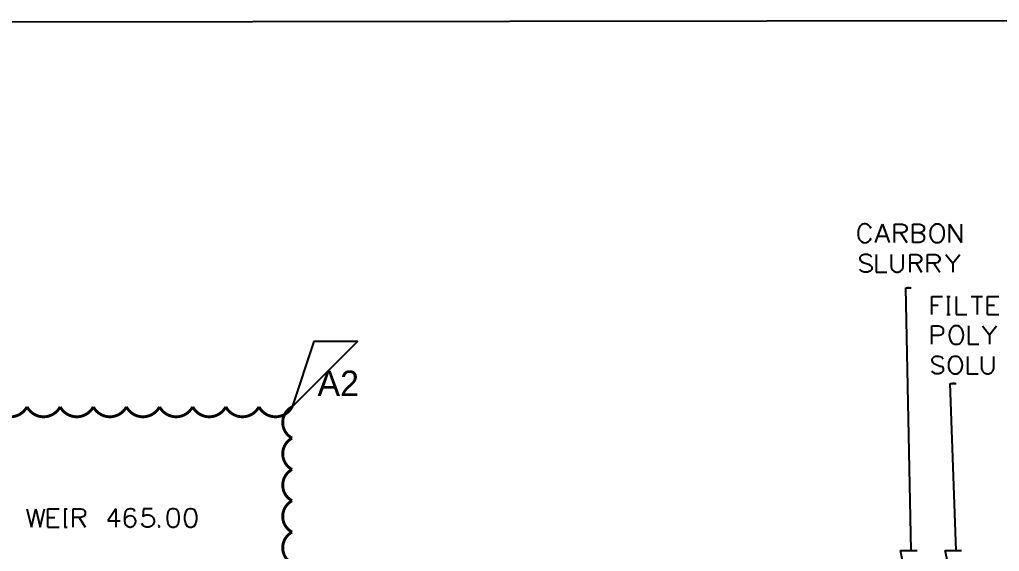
# Model space of a CAD drawing. Header units: metres. Extents: x 45 to 1207, y 17 to 774.
# Drawn here: x 636.8 to 907.1, y 627.8 to 774.5 of the extents above; entities that cross this region are included whole.
import ezdxf

# ---------------------------------------------------------------- set-up
doc = ezdxf.new("R2010")
doc.units = ezdxf.units.M
doc.layers.add('REV-AGENT', color=1, linetype='Continuous')

msp = doc.modelspace()

# ---------------------------------------------------------------- linework, layer by layer
for p, q in [((1206.72, 774.48), (54.72, 773.04)), ((1206.72, 774.48), (54.72, 773.04)), ((868.32, 716.88), (868.08, 716.16)), ((868.08, 716.16), (868.08, 714.96)), ((871.44, 717.36), (870.96, 717.84)), ((871.68, 716.88), (871.44, 717.36)), ((872.88, 713.04), (874.8, 718.08)), ((874.8, 718.08), (876.72, 713.04)), ((878.16, 713.04), (878.16, 718.08)), ((878.16, 718.08), (880.32, 718.08)), ((880.32, 718.08), (881.04, 717.84)), ((881.04, 717.84), (881.28, 717.6)), ((881.28, 716.16), (881.04, 715.92)), ((881.28, 717.6), (881.52, 717.12)), ((881.52, 716.64), (881.28, 716.16)), ((881.52, 717.12), (881.52, 716.64)), ((883.2, 713.04), (883.2, 718.08)), ((883.2, 718.08), (885.12, 718.08)), ((885.12, 718.08), (885.84, 717.84)), ((885.84, 717.84), (886.08, 717.6)), ((886.08, 716.16), (885.84, 715.92)), ((886.08, 717.6), (886.32, 717.12)), ((886.32, 716.64), (886.08, 716.16)), ((886.32, 717.12), (886.32, 716.64)), ((888.96, 717.84), (888.48, 717.36)), ((889.44, 718.08), (888.96, 717.84)), ((890.4, 718.08), (889.44, 718.08)), ((890.88, 717.84), (890.4, 718.08)), ((893.28, 713.04), (893.28, 718.08)), ((893.28, 718.08), (896.64, 713.04)), ((896.64, 713.04), (896.64, 718.08)), ((870.96, 713.28), (871.44, 713.76)), ((871.44, 713.76), (871.68, 714.24)), ((873.6, 714.72), (876, 714.72)), ((880.32, 715.68), (878.16, 715.68)), ((879.84, 715.68), (881.52, 713.04)), ((881.04, 715.92), (880.32, 715.68)), ((885.12, 715.68), (883.2, 715.68)), ((885.84, 715.92), (885.12, 715.68)), ((885.12, 715.68), (885.84, 715.44)), ((885.84, 715.44), (886.08, 715.2)), ((886.08, 713.52), (885.84, 713.28)), ((886.08, 715.2), (886.32, 714.72)), ((886.32, 714), (886.08, 713.52)), ((886.32, 714.72), (886.32, 714)), ((885.12, 713.04), (883.2, 713.04)), ((885.84, 713.28), (885.12, 713.04)), ((889.44, 713.04), (890.4, 713.04)), ((890.4, 713.04), (890.88, 713.28)), ((869.04, 709.44), (868.56, 708.96)), ((868.56, 708.96), (868.56, 708.48)), ((868.56, 708.48), (868.8, 708)), ((869.76, 709.68), (869.04, 709.44)), ((870.72, 709.68), (869.76, 709.68)), ((871.44, 709.44), (870.72, 709.68)), ((871.92, 708.96), (871.44, 709.44)), ((873.12, 709.68), (873.12, 704.88)), ((877.2, 709.68), (877.2, 706.32)), ((880.56, 706.32), (880.56, 709.68)), ((882.48, 704.88), (882.48, 709.68)), ((882.48, 709.68), (884.4, 709.68)), ((884.4, 709.68), (885.12, 709.44)), ((885.12, 709.44), (885.36, 709.2)), ((885.36, 709.2), (885.6, 708.72)), ((885.6, 708.24), (885.36, 707.76)), ((885.6, 708.72), (885.6, 708.24)), ((887.28, 704.88), (887.28, 709.68)), ((887.28, 709.68), (889.44, 709.68)), ((889.44, 709.68), (890.16, 709.44)), ((890.16, 709.44), (890.4, 709.2)), ((890.4, 709.2), (890.64, 708.72)), ((890.64, 708.24), (890.4, 707.76)), ((890.64, 708.72), (890.64, 708.24)), ((892.32, 709.68), (894.24, 707.28)), ((894.24, 707.28), (896.16, 709.68)), ((869.04, 705.12), (868.56, 705.6)), ((868.8, 708), (869.04, 707.76)), ((869.04, 707.76), (869.52, 707.52)), ((869.52, 707.52), (870.96, 707.04)), ((870.96, 707.04), (871.44, 706.8)), ((871.44, 706.8), (871.92, 706.32)), ((871.92, 705.6), (871.44, 705.12)), ((871.92, 706.32), (871.92, 705.6)), ((877.2, 706.32), (877.44, 705.6)), ((877.44, 705.6), (877.92, 705.12)), ((879.84, 705.12), (880.32, 705.6)), ((880.32, 705.6), (880.56, 706.32)), ((884.4, 707.28), (882.48, 707.28)), ((884.16, 707.28), (885.6, 704.88)), ((885.12, 707.52), (884.4, 707.28)), ((885.36, 707.76), (885.12, 707.52)), ((889.44, 707.28), (887.28, 707.28)), ((888.96, 707.28), (890.64, 704.88)), ((890.16, 707.52), (889.44, 707.28)), ((890.4, 707.76), (890.16, 707.52)), ((894.24, 707.28), (894.24, 704.88)), ((869.76, 704.88), (869.04, 705.12)), ((870.72, 704.88), (869.76, 704.88)), ((871.44, 705.12), (870.72, 704.88)), ((873.12, 704.88), (876, 704.88)), ((877.92, 705.12), (878.64, 704.88)), ((878.64, 704.88), (879.12, 704.88)), ((879.12, 704.88), (879.84, 705.12)), ((882.72, 628.08), (881.28, 700.56)), ((882.72, 628.08), (881.28, 700.56)), ((881.28, 700.56), (882.72, 700.56)), ((882, 700.56), (882, 700.8)), ((888.48, 693.12), (888.48, 698.16)), ((888.48, 698.16), (891.36, 698.16)), ((892.56, 698.16), (893.52, 698.16)), ((893.04, 693.12), (893.04, 698.16)), ((895.2, 698.16), (895.2, 693.12)), ((899.28, 698.16), (902.4, 698.16)), ((900.96, 698.16), (900.96, 693.12)), ((903.84, 693.12), (903.84, 698.16)), ((903.84, 698.16), (906.96, 698.16)), ((888.48, 695.76), (890.16, 695.76)), ((903.84, 695.76), (905.76, 695.76)), ((892.56, 693.12), (893.52, 693.12)), ((895.2, 693.12), (898.08, 693.12)), ((903.84, 693.12), (906.96, 693.12)), ((888.48, 684.96), (888.48, 690)), ((888.48, 690), (890.4, 690)), ((890.4, 690), (891.12, 689.76)), ((891.12, 689.76), (891.36, 689.52)), ((891.36, 689.52), (891.6, 689.04)), ((894.24, 689.76), (893.76, 689.28)), ((894.72, 690), (894.24, 689.76)), ((895.68, 690), (894.72, 690)), ((896.16, 689.76), (895.68, 690)), ((898.56, 690), (898.56, 684.96)), ((902.4, 690), (904.32, 687.6)), ((904.32, 687.6), (906.24, 690)), ((890.4, 687.36), (888.48, 687.36)), ((891.12, 687.6), (890.4, 687.36)), ((891.36, 687.84), (891.12, 687.6)), ((891.6, 688.32), (891.36, 687.84)), ((891.6, 689.04), (891.6, 688.32)), ((904.32, 687.6), (904.32, 684.96)), ((894.72, 684.96), (895.68, 684.96)), ((895.68, 684.96), (896.16, 685.2)), ((898.56, 684.96), (901.44, 684.96)), ((888.96, 681.36), (888.48, 680.88)), ((889.44, 681.6), (888.96, 681.36)), ((890.4, 681.6), (889.44, 681.6)), ((891.12, 681.36), (890.4, 681.6)), ((891.6, 680.88), (891.12, 681.36)), ((894, 681.36), (893.52, 680.88)), ((894.48, 681.6), (894, 681.36)), ((895.44, 681.6), (894.48, 681.6)), ((895.92, 681.36), (895.44, 681.6)), ((898.32, 681.6), (898.32, 676.8)), ((902.16, 681.6), (902.16, 678.24)), ((905.52, 678.24), (905.52, 681.6)), ((888.48, 680.88), (888.48, 680.4)), ((888.48, 680.4), (888.72, 679.92)), ((888.72, 679.92), (888.96, 679.68)), ((888.96, 679.68), (889.44, 679.44)), ((889.44, 679.44), (890.64, 678.96)), ((890.64, 678.96), (891.12, 678.96)), ((891.12, 678.96), (891.36, 678.72)), ((891.36, 678.72), (891.6, 678.24)), ((888.96, 677.04), (888.48, 677.52)), ((889.44, 676.8), (888.96, 677.04)), ((890.4, 676.8), (889.44, 676.8)), ((891.12, 677.04), (890.4, 676.8)), ((891.6, 677.52), (891.12, 677.04)), ((891.6, 678.24), (891.6, 677.52)), ((894.48, 676.8), (895.44, 676.8)), ((895.44, 676.8), (895.92, 677.04)), ((898.32, 676.8), (901.2, 676.8)), ((902.16, 678.24), (902.4, 677.52)), ((902.4, 677.52), (902.88, 677.04)), ((902.88, 677.04), (903.6, 676.8)), ((903.6, 676.8), (904.08, 676.8)), ((904.08, 676.8), (904.8, 677.04)), ((904.8, 677.04), (905.28, 677.52)), ((905.28, 677.52), (905.52, 678.24)), ((895.2, 628.08), (893.52, 674.16)), ((895.2, 628.08), (893.52, 674.16)), ((893.52, 674.16), (895.2, 674.16)), ((894.48, 674.16), (894.48, 674.4)), ((638.88, 639.6), (640.08, 634.56)), ((640.08, 634.56), (641.28, 639.6)), ((641.28, 639.6), (642.48, 634.56)), ((642.48, 634.56), (643.68, 639.6)), ((644.64, 634.56), (644.64, 639.6)), ((644.64, 639.6), (647.76, 639.6)), ((649.2, 639.6), (649.92, 639.6)), ((649.44, 634.56), (649.44, 639.6)), ((651.6, 634.56), (651.6, 639.6)), ((651.6, 639.6), (653.76, 639.6)), ((653.76, 639.6), (654.48, 639.36)), ((654.48, 639.36), (654.72, 639.12)), ((654.72, 639.12), (654.96, 638.64)), ((654.96, 638.16), (654.72, 637.68)), ((654.96, 638.64), (654.96, 638.16)), ((663.36, 639.6), (661.2, 636.24)), ((663.36, 639.6), (663.36, 634.56)), ((666, 638.64), (665.76, 637.44)), ((666.48, 639.36), (666, 638.64)), ((667.2, 639.6), (666.48, 639.36)), ((667.68, 639.6), (667.2, 639.6)), ((668.4, 639.36), (667.68, 639.6)), ((668.64, 638.88), (668.4, 639.36)), ((671.04, 639.6), (670.8, 637.44)), ((673.44, 639.6), (671.04, 639.6)), ((671.04, 637.68), (671.76, 637.92)), ((671.76, 637.92), (672.48, 637.92)), ((672.48, 637.92), (673.2, 637.68)), ((677.76, 638.64), (677.52, 637.44)), ((678.24, 639.36), (677.76, 638.64)), ((678.96, 639.6), (678.24, 639.36)), ((679.44, 639.6), (678.96, 639.6)), ((680.16, 639.36), (679.44, 639.6)), ((680.64, 638.64), (680.16, 639.36)), ((680.88, 637.44), (680.64, 638.64)), ((682.56, 638.64), (682.32, 637.44)), ((683.04, 639.36), (682.56, 638.64)), ((683.76, 639.6), (683.04, 639.36)), ((684.24, 639.6), (683.76, 639.6)), ((684.96, 639.36), (684.24, 639.6)), ((685.44, 638.64), (684.96, 639.36)), ((685.68, 637.44), (685.44, 638.64)), ((644.64, 637.2), (646.56, 637.2)), ((653.76, 637.2), (651.6, 637.2)), ((653.28, 637.2), (654.96, 634.56)), ((654.48, 637.44), (653.76, 637.2)), ((654.72, 637.68), (654.48, 637.44)), ((661.2, 636.24), (664.56, 636.24)), ((665.76, 637.44), (665.76, 636.24)), ((666, 636.96), (665.76, 636.24)), ((665.76, 636.24), (666, 635.28)), ((666.48, 637.44), (666, 636.96)), ((666, 635.28), (666.48, 634.8)), ((667.2, 637.68), (666.48, 637.44)), ((667.44, 637.68), (667.2, 637.68)), ((668.16, 637.44), (667.44, 637.68)), ((668.64, 636.96), (668.16, 637.44)), ((668.16, 634.8), (668.64, 635.28)), ((668.88, 636.24), (668.64, 636.96)), ((668.64, 635.28), (668.88, 636)), ((668.88, 636), (668.88, 636.24)), ((670.8, 635.04), (670.56, 635.52)), ((670.8, 637.44), (671.04, 637.68)), ((673.2, 637.68), (673.68, 637.2)), ((673.68, 635.28), (673.2, 634.8)), ((673.68, 637.2), (673.92, 636.48)), ((673.92, 636), (673.68, 635.28)), ((673.92, 636.48), (673.92, 636)), ((677.52, 637.44), (677.52, 636.72)), ((677.52, 636.72), (677.76, 635.52)), ((677.76, 635.52), (678.24, 634.8)), ((680.16, 634.8), (680.64, 635.52)), ((680.64, 635.52), (680.88, 636.72)), ((680.88, 636.72), (680.88, 637.44)), ((682.32, 637.44), (682.32, 636.72)), ((682.32, 636.72), (682.56, 635.52)), ((682.56, 635.52), (683.04, 634.8)), ((684.96, 634.8), (685.44, 635.52)), ((685.44, 635.52), (685.68, 636.72)), ((685.68, 636.72), (685.68, 637.44)), ((644.64, 634.56), (647.76, 634.56)), ((649.2, 634.56), (649.92, 634.56)), ((666.48, 634.8), (667.2, 634.56)), ((667.2, 634.56), (667.44, 634.56)), ((667.44, 634.56), (668.16, 634.8)), ((671.04, 634.8), (670.8, 635.04)), ((671.76, 634.56), (671.04, 634.8)), ((672.48, 634.56), (671.76, 634.56)), ((673.2, 634.8), (672.48, 634.56)), ((675.36, 635.04), (675.12, 634.8)), ((675.12, 634.8), (675.36, 634.56)), ((675.36, 634.56), (675.6, 634.8)), ((678.24, 634.8), (678.96, 634.56)), ((678.96, 634.56), (679.44, 634.56)), ((679.44, 634.56), (680.16, 634.8)), ((683.04, 634.8), (683.76, 634.56)), ((683.76, 634.56), (684.24, 634.56)), ((684.24, 634.56), (684.96, 634.8)), ((882, 617.28), (879.84, 628.08)), ((879.84, 628.08), (884.4, 628.08)), ((881.28, 628.08), (882.72, 628.08)), ((894.48, 617.28), (892.08, 628.08)), ((892.08, 628.08), (896.64, 628.08)), ((893.52, 628.08), (895.2, 628.08))]:
    msp.add_line(p, q)
for points in [[(870.96, 717.84), (870.57, 718.05), (870.17, 718.14), (869.78, 718.14), (869.4, 718.04), (869.05, 717.85), (868.75, 717.59), (868.5, 717.26), (868.32, 716.88)], [(888.48, 717.36), (888.19, 716.81), (888.02, 716.2), (887.96, 715.55), (888.02, 714.9), (888.19, 714.3), (888.49, 713.76), (888.9, 713.33), (889.44, 713.04)], [(890.88, 713.28), (891.32, 713.73), (891.64, 714.29), (891.83, 714.91), (891.89, 715.56), (891.83, 716.21), (891.64, 716.84), (891.32, 717.39), (890.88, 717.84)], [(868.08, 714.96), (868.22, 714.44), (868.44, 713.97), (868.73, 713.57), (869.08, 713.25), (869.49, 713.04), (869.95, 712.96), (870.44, 713.03), (870.96, 713.28)], [(893.76, 689.28), (893.47, 688.73), (893.3, 688.12), (893.24, 687.47), (893.3, 686.82), (893.47, 686.22), (893.77, 685.68), (894.18, 685.25), (894.72, 684.96)], [(896.16, 685.2), (896.6, 685.65), (896.92, 686.2), (897.11, 686.83), (897.17, 687.48), (897.11, 688.13), (896.92, 688.75), (896.6, 689.31), (896.16, 689.76)], [(895.92, 677.04), (896.35, 677.48), (896.66, 678), (896.85, 678.59), (896.91, 679.2), (896.85, 679.81), (896.66, 680.4), (896.35, 680.92), (895.92, 681.36)], [(893.52, 680.88), (893.24, 680.36), (893.07, 679.79), (893.02, 679.18), (893.07, 678.58), (893.25, 678.01), (893.54, 677.51), (893.95, 677.09), (894.48, 676.8)]]:
    msp.add_lwpolyline(points)
at = {"layer": 'REV-AGENT'}
msp.add_lwpolyline([(712, 667.7), (730, 685.7), (718, 685.7)], close=True, dxfattribs=at)
at = {"layer": 'REV-AGENT', "const_width": 0.8}
msp.add_lwpolyline([(712, 624.53, -0.6), (712, 633.16, -0.6), (712, 641.8, -0.6), (712, 650.43, -0.6), (712, 659.07, -0.6), (712, 667.7, -0.6), (702.86, 667.7, -0.6), (693.72, 667.7, -0.6), (684.58, 667.7, -0.6), (675.44, 667.7, -0.6), (666.3, 667.7, -0.6), (657.17, 667.7, -0.6), (648.03, 667.7, -0.6), (638.89, 667.7, -0.6), (629.75, 667.7, -0.6)], format="xyb", dxfattribs=at)

# ---------------------------------------------------------------- texts
at = {"layer": 'REV-AGENT'}
msp.add_text('A2', height=7, dxfattribs=at).set_placement((719, 670.7))

doc.saveas('drawing.dxf')
